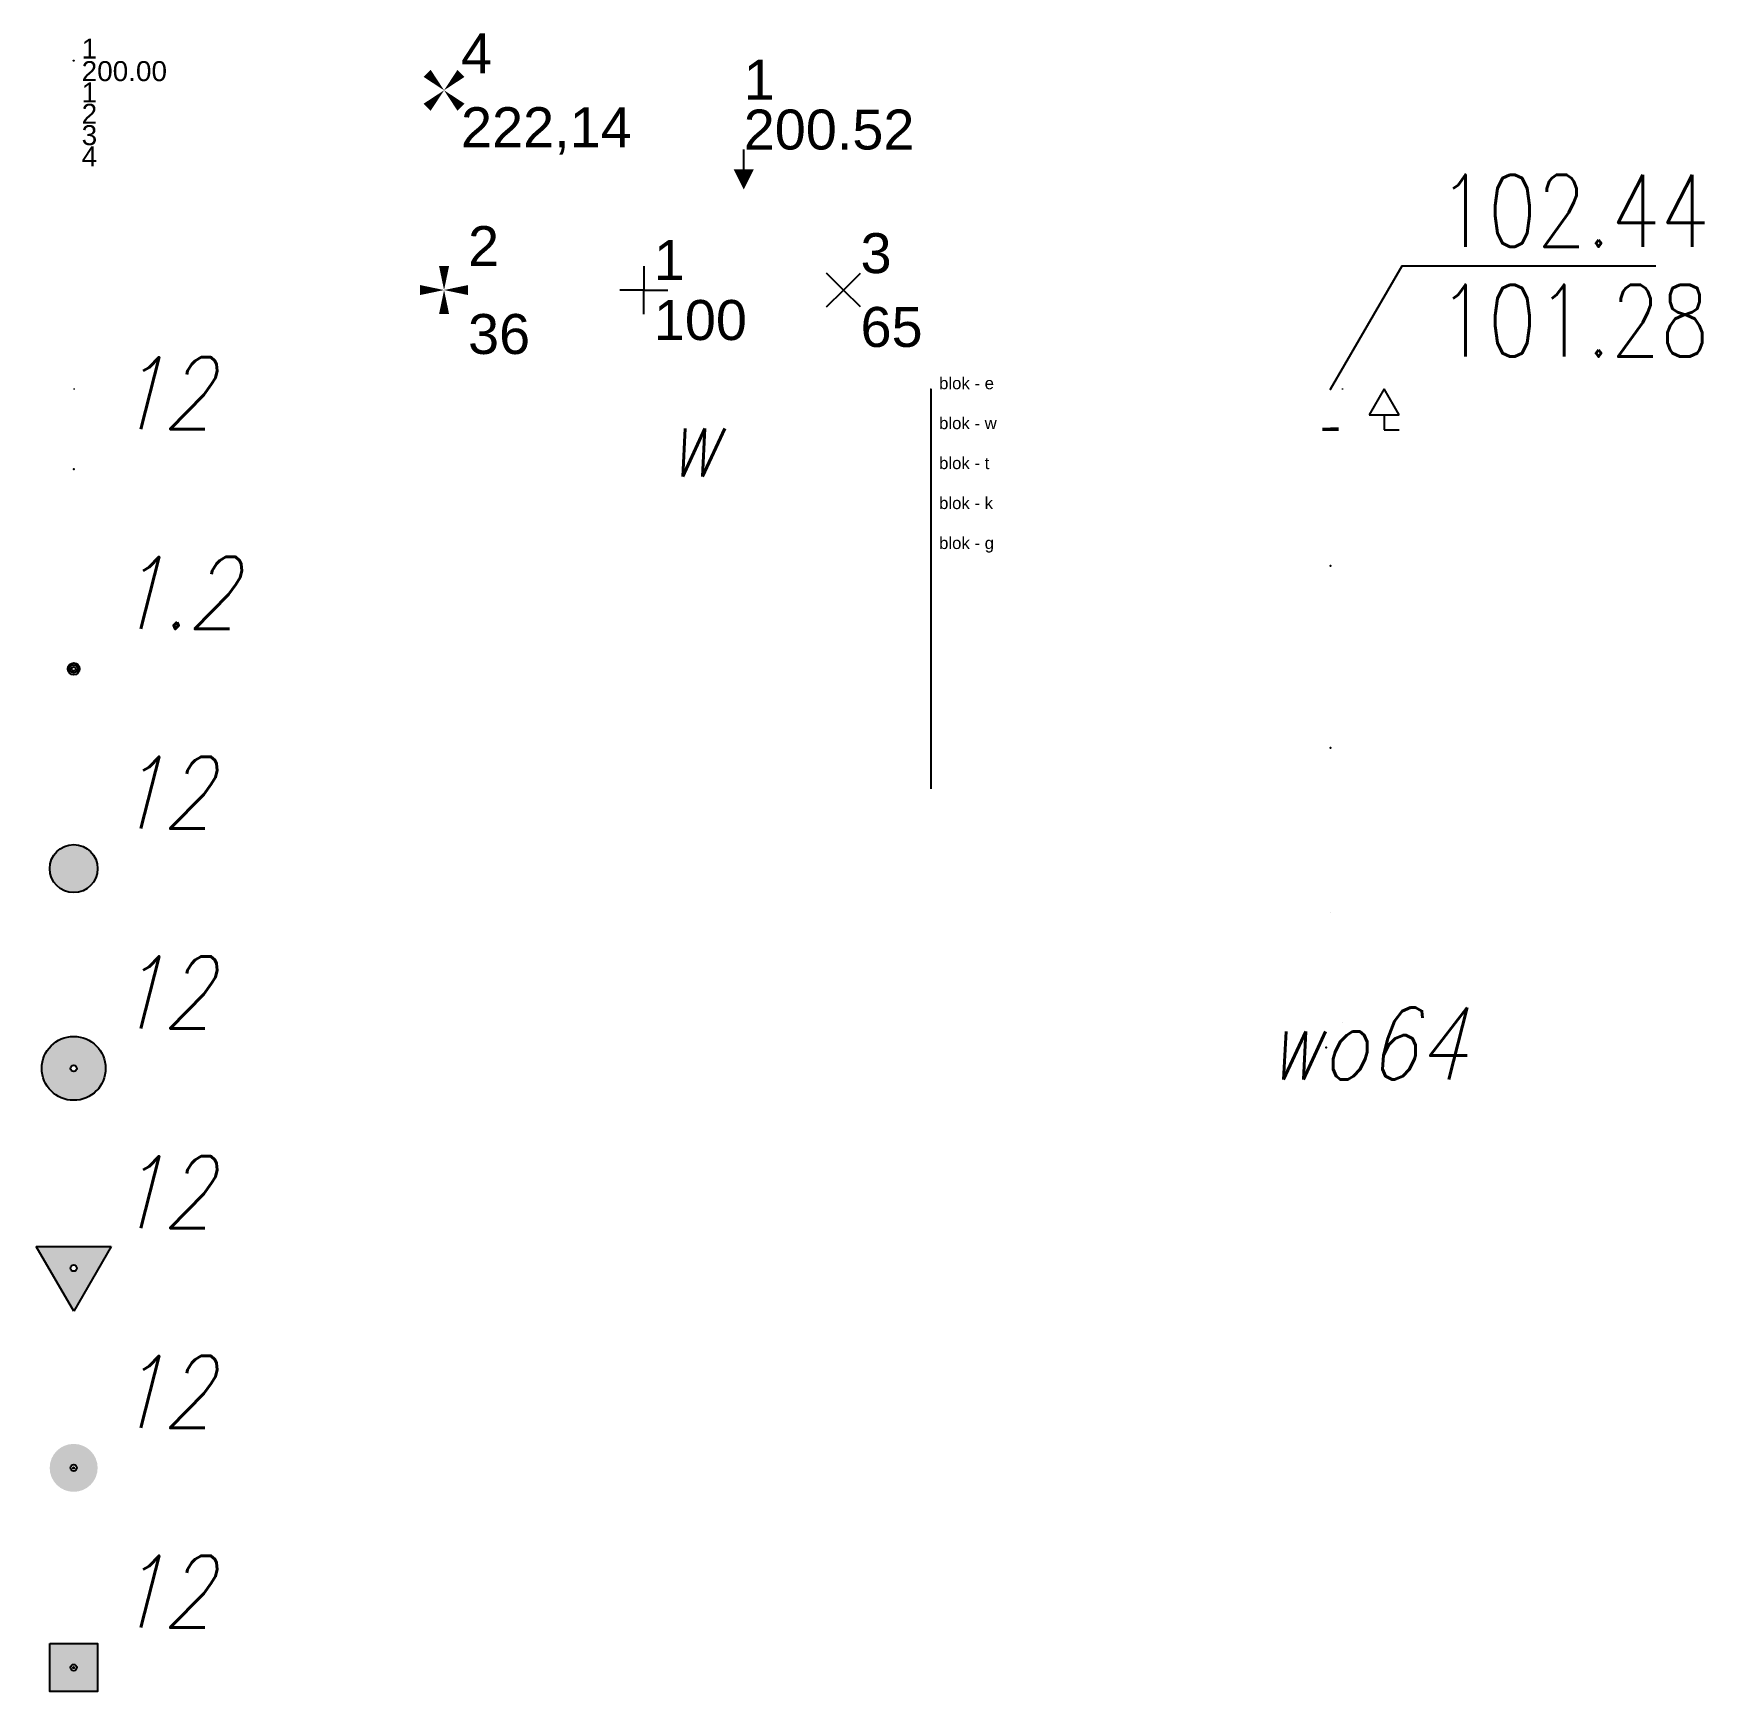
# Model space of a CAD drawing. Header units: metres. Extents: x -1 to 40.8, y -32.6 to 8.9.
import ezdxf
from ezdxf.enums import TextEntityAlignment as Align

# ---------------------------------------------------------------- set-up
doc = ezdxf.new("R2010")
doc.units = ezdxf.units.M
doc.header["$LTSCALE"] = 25.4
doc.layers.add('V00_MZZD_mapa-do-celow-proj-zrodlo-danych', color=7, linetype='Continuous', lineweight=13, true_color=0x000000)
doc.layers.add('V00_SUWW_zasuwa-zawor-w', color=160, linetype='Continuous', lineweight=0, true_color=0x003fff)
doc.styles.add('G7Text', font='romans.shx', dxfattribs={"width": 0.8, "oblique": 14.323945})
doc.styles.get("Standard").update_dxf_attribs({"font": 'arial.ttf'})

# ---------------------------------------------------------------- blocks, each defined once
blk = doc.blocks.new('G7Reper')
h = blk.add_hatch(color=255)
h.paths.add_polyline_path([(-0.935, 0.54), (0, -1.08), (0.935, 0.54)])
h.paths.add_polyline_path([(0.08, 0, -1), (-0.08, 0, -1)], flags=16)
at = {"color": 0, "linetype": 'Continuous', "lineweight": -2}
for p, q in [((-0.935, 0.54), (0.935, 0.54)), ((0, -1.08), (-0.935, 0.54)), ((0.935, 0.54), (0, -1.08))]:
    blk.add_line(p, q, dxfattribs=at)
blk.add_circle((0, 0), 0.08, dxfattribs=at)
at = {"color": 0, "linetype": 'Continuous', "lineweight": -2, "style": 'G7Text', "oblique": 14.3239, "width": 0.8}
blk.add_attdef('ID', (1, 1), '', height=1.8, dxfattribs=at)
at = {"color": 0, "linetype": 'Continuous', "lineweight": -2, "style": 'G7Text', "oblique": 14.3239, "width": 0.8, "flags": 1}
blk.add_attdef('H', (1, -1.8), '', height=1.8, dxfattribs=at)
blk = doc.blocks.new('G7PktPom')
at = {"linetype": 'Continuous', "lineweight": 0}
h = blk.add_hatch(dxfattribs=at)
h.set_pattern_fill('DOTS', color=255, scale=10, angle=90, style=0)
h.paths.add_polyline_path([(-0.863, 3.106), (3.302, 3.106), (3.302, -1.98), (-0.863, -1.98)])
at = {"color": 0, "linetype": 'Continuous', "lineweight": -2}
blk.add_point((0, 0), dxfattribs=at)
at = {"color": 0, "linetype": 'Continuous', "lineweight": -2, "style": 'G7Text', "oblique": 14.3239, "width": 0.8}
blk.add_attdef('ID', (1, 1), '', height=1.8, dxfattribs=at)
at = {"color": 0, "linetype": 'Continuous', "lineweight": -2, "style": 'G7Text', "oblique": 14.3239, "width": 0.8, "flags": 1}
blk.add_attdef('H', (1, -1.8), '', height=1.8, dxfattribs=at)
blk = doc.blocks.new('G7PktGran')
at = {"linetype": 'Continuous', "lineweight": 0}
h = blk.add_hatch(dxfattribs=at)
h.set_pattern_fill('DOTS', color=255, scale=1000, angle=70, style=0)
h.paths.add_polyline_path([(-1.007, 3.22), (5.792, 3.22), (5.792, -2.232), (-1.007, -2.232)])
blk.add_hatch(color=255).paths.add_polyline_path([(0.6, 0, 1), (-0.6, 0, 1)])
at = {"color": 0, "linetype": 'Continuous', "lineweight": -2}
blk.add_circle((0, 0), 0.6, dxfattribs=at)
at = {"color": 0, "linetype": 'Continuous', "lineweight": -2, "style": 'G7Text', "oblique": 14.3239, "width": 0.8}
for tag, p in [('ID', (1, 1)), ('STB', (1, -1.8))]:
    blk.add_attdef(tag, p, '', height=1.8, dxfattribs=at)
at = {"color": 0, "linetype": 'Continuous', "lineweight": -2, "style": 'G7Text', "oblique": 14.3239, "width": 0.8, "flags": 1}
blk.add_attdef('H', (1, -4.6), '', height=1.8, dxfattribs=at)
blk = doc.blocks.new('G7PktOsn')
h = blk.add_hatch(color=255)
h.paths.add_polyline_path([(0.8, 0, 1), (-0.8, 0, 1)])
h.paths.add_polyline_path([(-0.08, 0, -1), (0.08, 0, -1)], flags=16)
at = {"color": 0, "linetype": 'Continuous', "lineweight": -2}
for radius in [0.8, 0.08]:
    blk.add_circle((0, 0), radius, dxfattribs=at)
at = {"color": 0, "linetype": 'Continuous', "lineweight": -2, "style": 'G7Text', "oblique": 14.3239, "width": 0.8}
blk.add_attdef('ID', (1, 1), '', height=1.8, dxfattribs=at)
at = {"color": 0, "linetype": 'Continuous', "lineweight": -2, "style": 'G7Text', "oblique": 14.3239, "width": 0.8, "flags": 1}
blk.add_attdef('H', (1, -1.8), '', height=1.8, dxfattribs=at)
blk = doc.blocks.new('G7PktWys')
at = {"linetype": 'Continuous', "lineweight": 0, "ltscale": 33}
h = blk.add_hatch(dxfattribs=at)
h.set_pattern_fill('DOTS', color=255, scale=100, angle=90, style=0)
h.set_pattern_definition([(90, (2, 2), (-158.75, 79.38), [0, -158.75])])
h.paths.add_polyline_path([(-0.252, 3.011), (3.748, 3.011), (3.748, -2.075), (-0.252, -2.075)])
at = {"color": 0, "linetype": 'Continuous', "lineweight": -2}
for radius in [0.15, 0.1, 0.05]:
    blk.add_circle((0, 0), radius, dxfattribs=at)
at = {"color": 0, "linetype": 'Continuous', "lineweight": -2, "style": 'G7Text', "oblique": 14.3239, "width": 0.8}
blk.add_attdef('H', (1, 1), '', height=1.8, dxfattribs=at)
at = {"color": 0, "linetype": 'Continuous', "lineweight": -2, "style": 'G7Text', "oblique": 14.3239, "width": 0.8, "flags": 1}
blk.add_attdef('ID', (1, -1.8), '', height=1.8, dxfattribs=at)
blk = doc.blocks.new('G7PktGranNiest')
h = blk.add_hatch(color=255)
edge = h.paths.add_edge_path()
edge.add_arc((0, 0), 0.6, 0, 360)
edge = h.paths.add_edge_path(flags=17)
edge.add_arc((0, 0), 0.08, 0, 360)
at = {"color": 0, "linetype": 'Continuous', "lineweight": -2}
for radius in [0.08, 0.0171]:
    blk.add_circle((0, 0), radius, dxfattribs=at)
at = {"color": 0, "linetype": 'Continuous', "lineweight": -2, "style": 'G7Text', "oblique": 14.3239, "width": 0.8}
blk.add_attdef('ID', (1, 1), '', height=1.8, dxfattribs=at)
at = {"color": 0, "linetype": 'Continuous', "lineweight": -2, "style": 'G7Text', "oblique": 14.3239, "width": 0.8, "flags": 1}
for tag, p in [('STB', (1, -1.8)), ('H', (1, -4.6))]:
    blk.add_attdef(tag, p, '', height=1.8, dxfattribs=at)
blk = doc.blocks.new('G7Kamien')
h = blk.add_hatch(color=255)
h.paths.add_polyline_path([(-0.6, 0.6), (0.6, 0.6), (0.6, -0.6), (-0.6, -0.6)])
edge = h.paths.add_edge_path(flags=16)
edge.add_arc((0, 0), 0.08, 0, 360)
at = {"color": 0, "linetype": 'Continuous', "lineweight": -2}
blk.add_lwpolyline([(-0.6, 0.6), (0.6, 0.6), (0.6, -0.6), (-0.6, -0.6)], close=True, dxfattribs=at)
for radius in [0.08, 0.0171]:
    blk.add_circle((0, 0), radius, dxfattribs=at)
at = {"color": 0, "linetype": 'Continuous', "lineweight": -2, "style": 'G7Text', "oblique": 14.3239, "width": 0.8}
for tag, p in [('ID', (1, 1)), ('STB', (1, -1.8))]:
    blk.add_attdef(tag, p, '', height=1.8, dxfattribs=at)
at = {"color": 0, "linetype": 'Continuous', "lineweight": -2, "style": 'G7Text', "oblique": 14.3239, "width": 0.8, "flags": 1}
blk.add_attdef('H', (1, -4.504), '', height=1.8, dxfattribs=at)
blk = doc.blocks.new('ARMATURA')
at = {"linetype": 'Continuous', "lineweight": 0}
h = blk.add_hatch(dxfattribs=at)
h.set_pattern_fill('DOTS', color=255, scale=10, angle=90, style=0)
h.paths.add_polyline_path([(-0.863, 3.106), (3.302, 3.106), (3.302, -1.98), (-0.863, -1.98)])
at = {"color": 0, "linetype": 'Continuous', "lineweight": -2, "style": 'G7Text', "oblique": 14.3239, "width": 0.8, "flags": 1}
blk.add_attdef('H', (-1.861, 0.392), '', height=1.8, dxfattribs=at)
at = {"color": 0, "linetype": 'Continuous', "lineweight": -2, "style": 'G7Text', "oblique": 14.3239, "width": 0.8}
blk.add_attdef('ID', text='', height=1.8, dxfattribs=at).set_placement((-0.597, -0.387), align=Align.TOP_RIGHT)
blk = doc.blocks.new('BLOK-E')
h = blk.add_hatch()
h.set_pattern_fill('DOTS', color=256, scale=10, angle=90, style=0)
h.paths.add_polyline_path([(-0.86, 3.11), (3.3, 3.11), (3.3, -1.98), (-0.86, -1.98)])
blk.add_point((0, 0))
at = {"style": 'G7Text', "oblique": 14.3239, "width": 0.8, "flags": 1}
for tag, p in [('ŻRÓDŁO2', (-1.63, 3.17)), ('ŻRÓDŁO3', (-1.37, 5.53)), ('ŻRÓDŁO1', (-1.91, 1.04)), ('ID', (1, 1)), ('H', (1, -1.8))]:
    blk.add_attdef(tag, p, '', height=1.8, dxfattribs=at)
blk = doc.blocks.new('BLOK-W')
h = blk.add_hatch()
h.set_pattern_fill('DOTS', color=256, scale=10, angle=90, style=0)
h.paths.add_polyline_path([(-0.86, 3.11), (3.3, 3.11), (3.3, -1.98), (-0.86, -1.98)])
blk.add_point((0, 0))
at = {"style": 'G7Text', "oblique": 14.3239, "width": 0.8, "flags": 1}
for tag, p in [('WARTOSC_PRZESUNIECIA', (-1.63, 3.17)), ('-', (-1.37, 5.53)), ('POCHODZENIE', (-1.91, 1.04)), ('ID', (1, 1)), ('H', (1, -1.8))]:
    blk.add_attdef(tag, p, '', height=1.8, dxfattribs=at)
blk = doc.blocks.new('BLOK-T')
h = blk.add_hatch()
h.set_pattern_fill('DOTS', color=256, scale=10, angle=90, style=0)
h.paths.add_polyline_path([(-0.86, 3.11), (3.3, 3.11), (3.3, -1.98), (-0.86, -1.98)])
blk.add_point((0, 0))
at = {"style": 'G7Text', "oblique": 14.3239, "width": 0.8, "flags": 1}
for tag, p in [('WARTOSC_PRZESUNIECIA', (-1.63, 3.17)), ('-', (-1.37, 5.53)), ('POCHODZENIE', (-1.91, 1.04)), ('ID', (1, 1)), ('H', (1, -1.8))]:
    blk.add_attdef(tag, p, '', height=1.8, dxfattribs=at)
blk = doc.blocks.new('BLOK-K')
h = blk.add_hatch()
h.set_pattern_fill('DOTS', color=256, scale=10, angle=90, style=0)
h.paths.add_polyline_path([(-0.86, 3.11), (3.3, 3.11), (3.3, -1.98), (-0.86, -1.98)])
blk.add_point((0, 0))
at = {"style": 'G7Text', "oblique": 14.3239, "width": 0.8, "flags": 1}
for tag, p in [('WARTOSC_PRZESUNIECIA', (-1.63, 3.17)), ('-', (-1.37, 5.53)), ('POCHODZENIE', (-1.91, 1.04)), ('ID', (1, 1)), ('H', (1, -1.8))]:
    blk.add_attdef(tag, p, '', height=1.8, dxfattribs=at)
blk = doc.blocks.new('BLOK-G')
h = blk.add_hatch()
h.set_pattern_fill('DOTS', color=256, scale=10, angle=90, style=0)
h.paths.add_polyline_path([(-0.86, 3.11), (3.3, 3.11), (3.3, -1.98), (-0.86, -1.98)])
blk.add_point((0, 0))
at = {"style": 'G7Text', "oblique": 14.3239, "width": 0.8, "flags": 1}
for tag, p in [('WARTOSC_PRZESUNIECIA', (-1.63, 3.17)), ('-', (-1.37, 5.53)), ('POCHODZENIE', (-1.91, 1.04)), ('ID', (1, 1)), ('H', (1, -1.8))]:
    blk.add_attdef(tag, p, '', height=1.8, dxfattribs=at)
blk = doc.blocks.new('ZNAK_DROGOWY')
for p, q in [((-0.2, 0.019, 0.8), (0.2, 0.019, 0.8)), ((-0.2, 0.019, 0.8), (0, 0.019, 1.2)), ((0.2, 0.019, 0.8), (0, 0.019, 1.2)), ((0, 0), (0, 0)), ((-0.2, -0.019, 0.8), (0.2, -0.019, 0.8))]:
    blk.add_line(p, q)
blk = doc.blocks.new('DRZEWO-IGLASTE')
at = {"linetype": 'Continuous', "lineweight": 0}
h = blk.add_hatch(dxfattribs=at)
h.set_pattern_fill('DOTS', color=255, scale=10, angle=90, style=0)
h.paths.add_polyline_path([(-0.863, 3.106), (3.302, 3.106), (3.302, -1.98), (-0.863, -1.98)])
at = {"color": 0, "linetype": 'Continuous', "lineweight": -2}
blk.add_point((0, 0), dxfattribs=at)
at = {"color": 0, "linetype": 'Continuous', "lineweight": -2, "style": 'G7Text', "oblique": 14.3239, "width": 0.8, "flags": 1}
for tag, p in [('ID', (1, 1)), ('H', (1, -1.8))]:
    blk.add_attdef(tag, p, '', height=1.8, dxfattribs=at)
blk = doc.blocks.new('DRZEWO-LISCIASTE')
at = {"linetype": 'Continuous', "lineweight": 0}
h = blk.add_hatch(dxfattribs=at)
h.set_pattern_fill('DOTS', color=255, scale=10, angle=90, style=0)
h.paths.add_polyline_path([(-0.863, 3.106), (3.302, 3.106), (3.302, -1.98), (-0.863, -1.98)])
at = {"color": 0, "linetype": 'Continuous', "lineweight": -2}
blk.add_point((0, 0), dxfattribs=at)
at = {"color": 0, "linetype": 'Continuous', "lineweight": -2, "style": 'G7Text', "oblique": 14.3239, "width": 0.8, "flags": 1}
for tag, p in [('ID', (1, 1)), ('H', (1, -1.8))]:
    blk.add_attdef(tag, p, '', height=1.8, dxfattribs=at)
blk = doc.blocks.new('REKLAMA')
blk.add_line((0, 0), (0, 0))
blk = doc.blocks.new('ETYKIETA')
at = {"linetype": 'Continuous', "lineweight": 0}
h = blk.add_hatch(dxfattribs=at)
h.set_pattern_fill('DOTS', color=255, scale=10, angle=90, style=0)
h.paths.add_polyline_path([(-0.863, 3.106), (3.302, 3.106), (3.302, -1.98), (-0.863, -1.98)])
at = {"color": 0, "linetype": 'Continuous', "lineweight": -2}
blk.add_point((0, 0), dxfattribs=at)
at = {"color": 0, "linetype": 'Continuous', "lineweight": -2, "style": 'G7Text', "oblique": 14.3239, "width": 0.8}
blk.add_attdef('ID', text='', height=1.8, dxfattribs=at).set_placement((1, 1), align=Align.TOP_CENTER)
at = {"color": 0, "linetype": 'Continuous', "lineweight": -2, "style": 'G7Text', "oblique": 14.3239, "width": 0.8, "flags": 1}
blk.add_attdef('H', text='', height=1.8, dxfattribs=at).set_placement((1, -1.8), align=Align.TOP_CENTER)
blk = doc.blocks.new('PIKIETA')
h = blk.add_hatch(color=256)
h.dxf.hatch_style = 1
edge = h.paths.add_edge_path()
edge.add_arc((0, 0), 0.00398, 0, 360)
blk.add_circle((0, 0), 0.00398)
for tag, p in [('ID', (0.2, 0.054)), ('H', (0.2, -0.51)), ('ATR1', (0.2, -1.044)), ('ATR2', (0.2, -1.578)), ('ATR3', (0.2, -2.112)), ('ATR4', (0.2, -2.646))]:
    blk.add_attdef(tag, p, '', height=0.5)
blk = doc.blocks.new('ODNOSNIK')
at = {"linetype": 'Continuous', "lineweight": 0}
h = blk.add_hatch(dxfattribs=at)
h.set_pattern_fill('DOTS', color=255, scale=10, angle=90, style=0)
h.paths.add_polyline_path([(-0.863, 3.106), (3.302, 3.106), (3.302, -1.98), (-0.863, -1.98)])
at = {"flags": 128}
blk.add_lwpolyline([(0, 0), (1.796, 3.092), (8.145, 3.092)], dxfattribs=at)
at = {"color": 0, "linetype": 'Continuous', "lineweight": -2}
blk.add_point((0, 0), dxfattribs=at)
at = {"style": 'G7Text', "width": 0.8}
blk.add_attdef('HG', (2.702, 3.567), '', height=1.8, dxfattribs=at)
blk.add_attdef('HD', text='', height=1.8, dxfattribs=at).set_placement((2.702, 2.616), align=Align.TOP_LEFT)
at = {"style": 'G7Text', "width": 0.8, "flags": 1}
blk.add_attdef('ID', text='', height=1.8, dxfattribs=at).set_placement((0, 1.8), align=Align.TOP_LEFT)
blk = doc.blocks.new('STRZALKA')
blk.add_lwpolyline([(0, 0.5), (0, 1)])
blk.add_lwpolyline([(0, 0.5, 0.5, 0, 0), (0, 0, 0, 0, 0)], format="xyseb")
for tag, p in [('ID', (0, 2.25)), ('H', (0, 1))]:
    blk.add_attdef(tag, p, '', height=1)
at = {"flags": 1}
for tag, p in [('ATR1', (0, 0)), ('ATR2', (0, -1.25)), ('ATR3', (0, -2.5))]:
    blk.add_attdef(tag, text='', height=1, dxfattribs=at).set_placement(p, align=Align.TOP_LEFT)
blk = doc.blocks.new('KRZYZ_MALY')
for points in [[(0, 0.6), (0, 0)], [(0, 0), (-0.6, 0)], [(0, 0), (0.6, 0)], [(0, -0.6), (0, 0)]]:
    blk.add_lwpolyline(points)
blk.add_attdef('ID', (0.25, 0.25), '', height=1)
blk.add_attdef('H', text='', height=1).set_placement((0.25, -0.25), align=Align.TOP_LEFT)
blk = doc.blocks.new('KRZYZ_MALTANSKI')
for points in [[(0, 0.6, 0.25, 0, 0), (0, 0, 0, 0, 0)], [(0, 0, 0, 0.25, 0), (-0.6, 0, 0, 0, 0)], [(0, 0, 0, 0.25, 0), (0.6, 0, 0, 0, 0)], [(0, -0.6, 0.25, 0, 0), (0, 0, 0, 0, 0)]]:
    blk.add_lwpolyline(points, format="xyseb")
blk.add_attdef('ID', (0.6, 0.6), '', height=1)
blk.add_attdef('H', text='', height=1).set_placement((0.6, -0.6), align=Align.TOP_LEFT)
blk = doc.blocks.new('IKS')
for points in [[(0, 0), (-0.424, 0.424)], [(0, 0), (0.424, 0.424)], [(-0.424, -0.424), (0, 0)], [(0.424, -0.424), (0, 0)]]:
    blk.add_lwpolyline(points)
blk.add_attdef('ID', (0.424, 0.424), '', height=1)
blk.add_attdef('H', text='', height=1).set_placement((0.424, -0.424), align=Align.TOP_LEFT)
blk = doc.blocks.new('IKS_GRUBY')
for points in [[(0, 0, 0, 0.25, 0), (-0.424, 0.424, 0, 0, 0)], [(0, 0, 0, 0.25, 0), (0.424, 0.424, 0, 0, 0)], [(-0.424, -0.424, 0.25, 0, 0), (0, 0, 0, 0, 0)], [(0.424, -0.424, 0.25, 0, 0), (0, 0, 0, 0, 0)]]:
    blk.add_lwpolyline(points, format="xyseb")
blk.add_attdef('ID', (0.424, 0.424), '', height=1)
blk.add_attdef('H', text='', height=1).set_placement((0.424, -0.424), align=Align.TOP_LEFT)
blk = doc.blocks.new('ZNAK_DROGOWY (2D)')
at = {"linetype": 'Continuous'}
for p, q in [((0, 1.025), (-0.375, 0.375)), ((0.375, 0.375), (0, 1.025)), ((-0.375, 0.375), (0.375, 0.375)), ((0, 0.375), (0, 0)), ((0, 0), (0.375, 0))]:
    blk.add_line(p, q, dxfattribs=at)
at = {"flags": 1}
for tag, p in [('ID', (0, 1.025)), ('H', (0, 0))]:
    blk.add_attdef(tag, p, '', height=0.2, dxfattribs=at)
blk.add_attdef('ATR1', text='', height=0.2, dxfattribs=at).set_placement((0, -0.1), align=Align.TOP_LEFT)

msp = doc.modelspace()

# ---------------------------------------------------------------- linework, layer by layer
msp.add_lwpolyline([(21.454, 0), (21.454, -1), (21.454, -2), (21.454, -3), (21.454, -4), (21.454, -5), (21.454, -6), (21.454, -7), (21.454, -8), (21.454, -9), (21.454, -10)])

# ---------------------------------------------------------------- block references
for name, p, values in [('IKS_GRUBY', (9.271, 7.482), {'ID': '4', 'H': '222,14'}), ('PIKIETA', (0, 8.222), {'ID': '1', 'H': '200.00', 'ATR1': '1', 'ATR2': '2', 'ATR3': '3', 'ATR4': '4'}), ('STRZALKA', (16.771, 5), {'ID': '1', 'H': '200.52'}), ('ODNOSNIK', (31.454, 0), {'HG': '102.44', 'HD': '101.28'}), ('KRZYZ_MALTANSKI', (9.271, 2.482), {'ID': '2', 'H': '36'}), ('IKS', (19.271, 2.482), {'ID': '3', 'H': '65'}), ('KRZYZ_MALY', (14.271, 2.482), {'ID': '1', 'H': '100'}), ('G7PktPom', (0, -2), {'ID': '12'}), ('G7PktWys', (0, -7), {'H': '1.2'}), ('G7PktGran', (0, -12), {'ID': '12'}), ('ETYKIETA', (31.352, -16.48), {'ID': 'wo64'}), ('G7PktOsn', (0, -17), {'ID': '12'}), ('G7Reper', (0, -22), {'ID': '12'}), ('G7PktGranNiest', (0, -27), {'ID': '12'})]:
    msp.add_blockref(name, p).add_auto_attribs(values)
for name, p in [('ZNAK_DROGOWY (2D)', (32.8, -1.019, -0.4)), ('ZNAK_DROGOWY', (31.454, -1, -1.2)), ('DRZEWO-IGLASTE', (31.454, -4.422, -5.132)), ('DRZEWO-LISCIASTE', (31.454, -8.981)), ('REKLAMA', (31.454, -13.092))]:
    msp.add_blockref(name, p)
ref = msp.add_blockref('G7Kamien', (0, -32))
ref.add_attrib('ID', '12', (1, -31), dxfattribs={"color": 0, "linetype": 'Continuous', "lineweight": -2, "height": 1.8, "style": 'G7Text', "oblique": 14.3239, "width": 0.8})
at = {"layer": 'V00_MZZD_mapa-do-celow-proj-zrodlo-danych', "xscale": 0.1, "yscale": 0.1, "zscale": 0.1}
for name, p in [('BLOK-E', (21.454, 0)), ('BLOK-W', (21.454, -1)), ('BLOK-T', (21.454, -2)), ('BLOK-K', (21.454, -3)), ('BLOK-G', (21.454, -4))]:
    msp.add_blockref(name, p, dxfattribs=at)
at = {"layer": 'V00_SUWW_zasuwa-zawor-w'}
msp.add_blockref('ARMATURA', (16.771, 0), dxfattribs=at).add_auto_attribs({'ID': 'w'})

# ---------------------------------------------------------------- texts
at = {"color": 240, "true_color": 0xed1f24}
msp.add_text('blok - e', height=0.3, dxfattribs=at).set_placement((21.661, 0))
at = {"color": 5}
msp.add_text('blok - w', height=0.3, dxfattribs=at).set_placement((21.661, -1))
at = {"color": 30, "true_color": 0xf8991e}
msp.add_text('blok - t', height=0.3, dxfattribs=at).set_placement((21.661, -2))
at = {"color": 244, "true_color": 0x991b1e}
msp.add_text('blok - k', height=0.3, dxfattribs=at).set_placement((21.661, -3))
at = {"color": 52, "true_color": 0xc8c92d}
msp.add_text('blok - g', height=0.3, dxfattribs=at).set_placement((21.661, -4))

doc.saveas('drawing.dxf')
